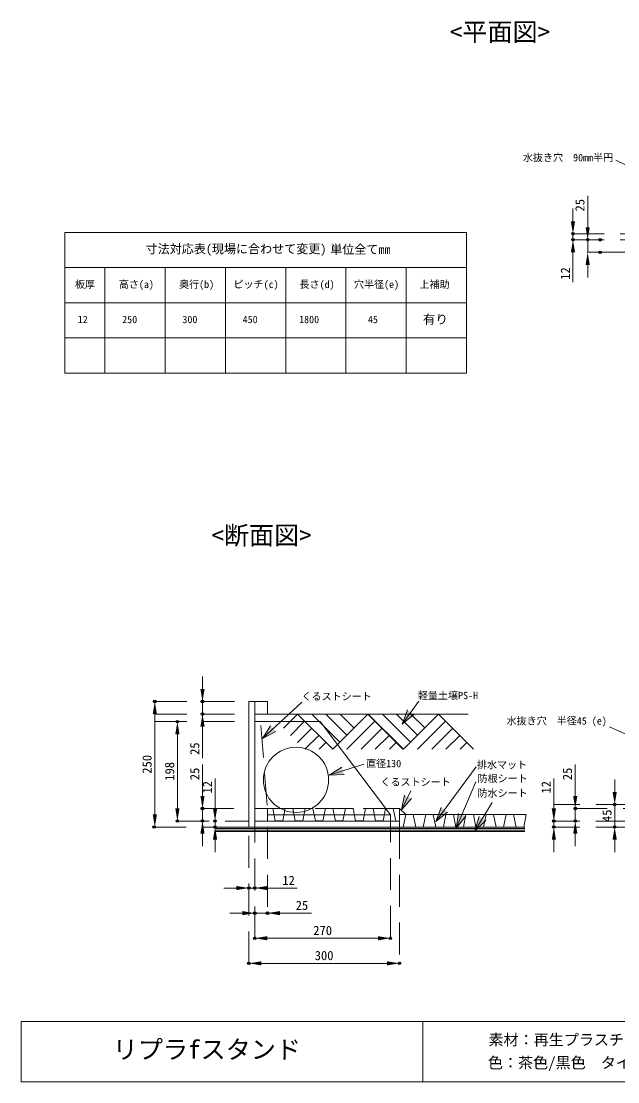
# Model space of a CAD drawing. Units: millimetres, scale not verified. Extents: x -1701 to 1700, y -1052 to 1061.
# Drawn here: x -1701 to -512, y -1052 to 1061 of the extents above; entities that cross this region are included whole.
import ezdxf
from ezdxf.enums import TextEntityAlignment as Align

# ---------------------------------------------------------------- set-up
doc = ezdxf.new("R2010")
doc.units = ezdxf.units.MM
doc.header["$LTSCALE"] = 10
doc.header["$PDMODE"] = 32
doc.header["$PDSIZE"] = 5
doc.linetypes.add('USER2', pattern=[9.525, 6.35, -3.175])
for name, color, linetype, lineweight in [('0-0_0', 7, 'Continuous', 18), ('0-2_外形線', 7, 'Continuous', 18), ('0-6_表枠線', 7, 'Continuous', 18), ('0-8_文字', 7, 'Continuous', 18), ('0-9_寸法線', 7, 'USER2', 18), ('0-A_絵図30', 7, 'Continuous', 18), ('0-C_絵図5', 7, 'Continuous', 18), ('0-D_裏絵図25', 7, 'USER2', 18), ('0-E_裏絵図18', 7, 'USER2', 18)]:
    doc.layers.add(name, color=color, linetype=linetype, lineweight=lineweight)
doc.layers.add('0-5_Defpoints', color=7, linetype='Continuous')
doc.styles.add('ＭＳ ゴシック', font='')
doc.styles.get('ＭＳ ゴシック').set_extended_font_data('MS Gothic')

# ---------------------------------------------------------------- blocks, each defined once
blk = doc.blocks.new('D9')
at = {"layer": '0-2_外形線'}
for p, q in [((3860.84, 2823.74), (3860.84, 2825.31)), ((3923.34, 2822.18), (4473.34, 2822.18)), ((4535.84, 2823.74), (4535.84, 2825.31))]:
    blk.add_line(p, q, dxfattribs=at)
for points in [[(3923.34, 2832.6), (3923.34, 2811.76), (3860.84, 2822.18)], [(4473.34, 2832.6), (4473.34, 2811.76), (4535.84, 2822.18)]]:
    blk.add_solid(points, dxfattribs=at)
at = {"layer": '0-5_Defpoints'}
for p in [(3860.84, 2822.18), (4535.84, 2822.18)]:
    blk.add_point(p, dxfattribs=at)
at = {"layer": '0-2_外形線', "style": 'ＭＳ ゴシック'}
blk.add_text('270', height=45.82, dxfattribs=at).set_placement((4151.47, 2824.4), align=Align.BOTTOM_LEFT)
blk = doc.blocks.new('D11')
at = {"layer": '0-2_外形線'}
for p, q in [((3798.34, 2947.18), (3735.84, 2947.18)), ((3860.84, 2948.74), (3860.84, 2950.31)), ((3860.84, 2947.18), (3923.34, 2947.18)), ((3923.34, 2948.74), (3923.34, 2950.31)), ((3985.84, 2947.18), (4142.53, 2947.18))]:
    blk.add_line(p, q, dxfattribs=at)
for points in [[(3798.34, 2957.6), (3798.34, 2936.76), (3860.84, 2947.18)], [(3985.84, 2957.6), (3985.84, 2936.76), (3923.34, 2947.18)]]:
    blk.add_solid(points, dxfattribs=at)
at = {"layer": '0-5_Defpoints'}
for p in [(3860.84, 2947.18), (3923.34, 2947.18)]:
    blk.add_point(p, dxfattribs=at)
at = {"layer": '0-2_外形線', "style": 'ＭＳ ゴシック'}
blk.add_text('25', height=45.82, dxfattribs=at).set_placement((4064.19, 2949.4), align=Align.BOTTOM_LEFT)
blk = doc.blocks.new('D12')
at = {"layer": '0-2_外形線'}
for p, q in [((3768.34, 3072.18), (3705.84, 3072.18)), ((3830.84, 3073.74), (3830.84, 3075.31)), ((3830.84, 3072.18), (3860.84, 3072.18)), ((3860.84, 3073.74), (3860.84, 3075.31)), ((3923.34, 3072.18), (4071.97, 3072.18))]:
    blk.add_line(p, q, dxfattribs=at)
for points in [[(3768.34, 3082.6), (3768.34, 3061.76), (3830.84, 3072.18)], [(3923.34, 3082.6), (3923.34, 3061.76), (3860.84, 3072.18)]]:
    blk.add_solid(points, dxfattribs=at)
at = {"layer": '0-5_Defpoints'}
for p in [(3830.84, 3072.18), (3860.84, 3072.18)]:
    blk.add_point(p, dxfattribs=at)
at = {"layer": '0-2_外形線', "style": 'ＭＳ ゴシック'}
blk.add_text('12', height=45.82, dxfattribs=at).set_placement((3997.66, 3073.87), align=Align.BOTTOM_LEFT)
blk = doc.blocks.new('D16')
at = {"layer": '0-2_外形線'}
for p, q in [((5349.96, 3468.55), (5349.96, 3617.18)), ((5348.4, 3406.05), (5346.84, 3406.05)), ((5349.96, 3376.05), (5349.96, 3406.05)), ((5348.4, 3376.05), (5346.84, 3376.05)), ((5349.96, 3313.55), (5349.96, 3251.05))]:
    blk.add_line(p, q, dxfattribs=at)
for points in [[(5339.54, 3468.55), (5360.38, 3468.55), (5349.96, 3406.05)], [(5339.54, 3313.55), (5360.38, 3313.55), (5349.96, 3376.05)]]:
    blk.add_solid(points, dxfattribs=at)
at = {"layer": '0-5_Defpoints'}
for p in [(5349.96, 3406.05), (5349.96, 3376.05)]:
    blk.add_point(p, dxfattribs=at)
at = {"layer": '0-2_外形線', "style": 'ＭＳ ゴシック'}
blk.add_text('12', height=45.82, rotation=90, dxfattribs=at).set_placement((5348.27, 3542.86), align=Align.BOTTOM_LEFT)
blk = doc.blocks.new('D17')
at = {"layer": '0-2_外形線'}
for p, q in [((5456.53, 3531.05), (5456.53, 3687.74)), ((5454.97, 3468.55), (5453.41, 3468.55)), ((5456.53, 3406.05), (5456.53, 3468.55)), ((5454.97, 3406.05), (5453.41, 3406.05)), ((5456.53, 3343.55), (5456.53, 3281.05))]:
    blk.add_line(p, q, dxfattribs=at)
for points in [[(5446.11, 3531.05), (5466.95, 3531.05), (5456.53, 3468.55)], [(5446.11, 3343.55), (5466.95, 3343.55), (5456.53, 3406.05)]]:
    blk.add_solid(points, dxfattribs=at)
at = {"layer": '0-5_Defpoints'}
for p in [(5456.53, 3468.55), (5456.53, 3406.05)]:
    blk.add_point(p, dxfattribs=at)
at = {"layer": '0-2_外形線', "style": 'ＭＳ ゴシック'}
blk.add_text('25', height=45.82, rotation=90, dxfattribs=at).set_placement((5454.31, 3609.39), align=Align.BOTTOM_LEFT)
blk = doc.blocks.new('D19')
at = {"layer": '0-2_外形線'}
for p, q in [((3662.46, 3468.55), (3662.46, 3617.18)), ((3660.9, 3406.05), (3659.34, 3406.05)), ((3662.46, 3376.05), (3662.46, 3406.05)), ((3660.9, 3376.05), (3659.34, 3376.05)), ((3662.46, 3313.55), (3662.46, 3251.05))]:
    blk.add_line(p, q, dxfattribs=at)
for points in [[(3652.04, 3468.55), (3672.88, 3468.55), (3662.46, 3406.05)], [(3652.04, 3313.55), (3672.88, 3313.55), (3662.46, 3376.05)]]:
    blk.add_solid(points, dxfattribs=at)
at = {"layer": '0-5_Defpoints'}
for p in [(3662.46, 3406.05), (3662.46, 3376.05)]:
    blk.add_point(p, dxfattribs=at)
at = {"layer": '0-2_外形線', "style": 'ＭＳ ゴシック'}
blk.add_text('12', height=45.82, rotation=90, dxfattribs=at).set_placement((3660.77, 3542.86), align=Align.BOTTOM_LEFT)
blk = doc.blocks.new('D20')
at = {"layer": '0-2_外形線'}
for p, q in [((3599.96, 3531.05), (3599.96, 3687.74)), ((3598.4, 3468.55), (3596.84, 3468.55)), ((3599.96, 3406.05), (3599.96, 3468.55)), ((3598.4, 3406.05), (3596.84, 3406.05)), ((3599.96, 3343.55), (3599.96, 3281.05))]:
    blk.add_line(p, q, dxfattribs=at)
for points in [[(3589.54, 3531.05), (3610.38, 3531.05), (3599.96, 3468.55)], [(3589.54, 3343.55), (3610.38, 3343.55), (3599.96, 3406.05)]]:
    blk.add_solid(points, dxfattribs=at)
at = {"layer": '0-5_Defpoints'}
for p in [(3599.96, 3468.55), (3599.96, 3406.05)]:
    blk.add_point(p, dxfattribs=at)
at = {"layer": '0-2_外形線', "style": 'ＭＳ ゴシック'}
blk.add_text('25', height=45.82, rotation=90, dxfattribs=at).set_placement((3597.74, 3609.39), align=Align.BOTTOM_LEFT)
blk = doc.blocks.new('D25')
at = {"layer": '0-2_外形線'}
for p, q in [((5445.19, 6393.55), (5445.19, 6456.05)), ((5443.62, 6331.05), (5442.06, 6331.05)), ((5443.62, 6301.05), (5442.06, 6301.05)), ((5445.19, 6331.05), (5445.19, 6301.05)), ((5445.19, 6238.55), (5445.19, 6089.92))]:
    blk.add_line(p, q, dxfattribs=at)
for points in [[(5434.77, 6393.55), (5455.6, 6393.55), (5445.19, 6331.05)], [(5434.77, 6238.55), (5455.6, 6238.55), (5445.19, 6301.05)]]:
    blk.add_solid(points, dxfattribs=at)
at = {"layer": '0-5_Defpoints'}
for p in [(5445.19, 6331.05), (5445.19, 6301.05)]:
    blk.add_point(p, dxfattribs=at)
at = {"layer": '0-2_外形線', "style": 'ＭＳ ゴシック'}
blk.add_text('12', height=45.82, rotation=90, dxfattribs=at).set_placement((5443.5, 6101.73), align=Align.BOTTOM_LEFT)
blk = doc.blocks.new('D77')
at = {"layer": '0-2_外形線'}
for p, q in [((5518.34, 6363.55), (5518.34, 6520.24)), ((5579.28, 6301.05), (5515.22, 6301.05)), ((5518.34, 6238.55), (5518.34, 6301.05)), ((5579.28, 6238.55), (5515.22, 6238.55)), ((5518.34, 6176.05), (5518.34, 6113.55))]:
    blk.add_line(p, q, dxfattribs=at)
for points in [[(5507.93, 6363.55), (5528.76, 6363.55), (5518.34, 6301.05)], [(5507.93, 6176.05), (5528.76, 6176.05), (5518.34, 6238.55)]]:
    blk.add_solid(points, dxfattribs=at)
at = {"layer": '0-5_Defpoints'}
for p in [(5518.34, 6301.05), (5580.84, 6301.05), (5580.84, 6238.55)]:
    blk.add_point(p, dxfattribs=at)
at = {"layer": '0-2_外形線', "style": 'ＭＳ ゴシック'}
blk.add_text('25', height=45.82, rotation=90, dxfattribs=at).set_placement((5516.12, 6441.89), align=Align.BOTTOM_LEFT)
blk = doc.blocks.new('D105')
at = {"layer": '0-2_外形線'}
for p, q in [((5652.9, 3551.05), (5652.9, 3613.55)), ((5651.34, 3488.55), (5649.78, 3488.55)), ((5652.9, 3376.05), (5652.9, 3488.55)), ((5651.34, 3376.05), (5649.78, 3376.05)), ((5652.9, 3313.55), (5652.9, 3251.05))]:
    blk.add_line(p, q, dxfattribs=at)
for points in [[(5642.48, 3551.05), (5663.32, 3551.05), (5652.9, 3488.55)], [(5642.48, 3313.55), (5663.32, 3313.55), (5652.9, 3376.05)]]:
    blk.add_solid(points, dxfattribs=at)
at = {"layer": '0-5_Defpoints'}
for p in [(5652.9, 3488.55), (5652.9, 3376.05)]:
    blk.add_point(p, dxfattribs=at)
at = {"layer": '0-2_外形線', "style": 'ＭＳ ゴシック'}
blk.add_text('45', height=45.82, rotation=90, dxfattribs=at).set_placement((5650.81, 3401.05), align=Align.BOTTOM_LEFT)
blk = doc.blocks.new('D110')
at = {"layer": '0-2_外形線'}
for p, q in [((3360.9, 4001.05), (3359.34, 4001.05)), ((3362.46, 3438.55), (3362.46, 3938.55)), ((3360.9, 3376.05), (3365.59, 3376.05))]:
    blk.add_line(p, q, dxfattribs=at)
for points in [[(3352.04, 3938.55), (3372.88, 3938.55), (3362.46, 4001.05)], [(3352.04, 3438.55), (3372.88, 3438.55), (3362.46, 3376.05)]]:
    blk.add_solid(points, dxfattribs=at)
at = {"layer": '0-5_Defpoints'}
for p in [(3362.46, 4001.05), (3359.34, 3376.05)]:
    blk.add_point(p, dxfattribs=at)
at = {"layer": '0-2_外形線', "style": 'ＭＳ ゴシック'}
blk.add_text('250', height=45.82, rotation=90, dxfattribs=at).set_placement((3360.24, 3641.67), align=Align.BOTTOM_LEFT)
blk = doc.blocks.new('D111')
at = {"layer": '0-2_外形線'}
for p, q in [((3476.52, 3901.05), (3478.09, 3901.05)), ((3474.96, 3838.55), (3474.96, 3468.55)), ((3473.4, 3406.05), (3471.84, 3406.05))]:
    blk.add_line(p, q, dxfattribs=at)
for points in [[(3464.54, 3838.55), (3485.38, 3838.55), (3474.96, 3901.05)], [(3464.54, 3468.55), (3485.38, 3468.55), (3474.96, 3406.05)]]:
    blk.add_solid(points, dxfattribs=at)
at = {"layer": '0-5_Defpoints'}
for p in [(3474.96, 3901.05), (3474.96, 3406.05)]:
    blk.add_point(p, dxfattribs=at)
at = {"layer": '0-2_外形線', "style": 'ＭＳ ゴシック'}
blk.add_text('198', height=45.82, rotation=90, dxfattribs=at).set_placement((3472.74, 3606.67), align=Align.BOTTOM_LEFT)
blk = doc.blocks.new('D112')
at = {"layer": '0-2_外形線'}
for p, q in [((3599.96, 4063.55), (3599.96, 4126.05)), ((3598.4, 4001.05), (3596.84, 4001.05)), ((3599.96, 4001.05), (3599.96, 3938.55)), ((3598.4, 3938.55), (3596.84, 3938.55)), ((3599.96, 3876.05), (3599.96, 3719.36))]:
    blk.add_line(p, q, dxfattribs=at)
for points in [[(3589.54, 4063.55), (3610.38, 4063.55), (3599.96, 4001.05)], [(3589.54, 3876.05), (3610.38, 3876.05), (3599.96, 3938.55)]]:
    blk.add_solid(points, dxfattribs=at)
at = {"layer": '0-5_Defpoints'}
for p in [(3599.96, 4001.05), (3599.96, 3938.55)]:
    blk.add_point(p, dxfattribs=at)
at = {"layer": '0-2_外形線', "style": 'ＭＳ ゴシック'}
blk.add_text('25', height=45.82, rotation=90, dxfattribs=at).set_placement((3597.74, 3735.2), align=Align.BOTTOM_LEFT)
blk = doc.blocks.new('D113')
at = {"layer": '0-2_外形線'}
for p, q in [((3830.84, 2698.74), (3830.84, 2700.31)), ((3893.34, 2697.18), (4518.34, 2697.18)), ((4580.84, 2698.74), (4580.84, 2700.31))]:
    blk.add_line(p, q, dxfattribs=at)
for points in [[(3893.34, 2707.6), (3893.34, 2686.76), (3830.84, 2697.18)], [(4518.34, 2707.6), (4518.34, 2686.76), (4580.84, 2697.18)]]:
    blk.add_solid(points, dxfattribs=at)
at = {"layer": '0-5_Defpoints'}
for p in [(3830.84, 2697.18), (4580.84, 2697.18)]:
    blk.add_point(p, dxfattribs=at)
at = {"layer": '0-2_外形線', "style": 'ＭＳ ゴシック'}
blk.add_text('300', height=45.82, dxfattribs=at).set_placement((4158.97, 2699.43), align=Align.BOTTOM_LEFT)

msp = doc.modelspace()

# ---------------------------------------------------------------- linework, layer by layer
at = {"layer": '0-0_0'}
for p, q in [((-1613.98, 570.02), (-1533.98, 570.02)), ((-1613.98, 570.02), (-813.98, 570.02)), ((-942, -339.26), (-918.65, -320.43)), ((-1220.32, -367.91), (-1193.73, -354.01)), ((-1087.53, -441.14), (-1057.56, -439.93)), ((-943.19, -510.15), (-923.47, -487.53)), ((-874.98, -533.15), (-851.45, -514.53)), ((-834, -546.89), (-815.62, -523.18)), ((-797.25, -551.95), (-775.5, -531.28))]:
    msp.add_line(p, q, dxfattribs=at)
for points in [[(-516.25, 783.81), (-171.7, 618.44), (-201.19, 623.98)], [(-1533.98, 570.02), (-1413.98, 570.02), (-1293.98, 570.02), (-1173.98, 570.02), (-1053.98, 570.02), (-933.98, 570.02)], [(-1141.53, -295.47), (-1220.32, -367.91), (-1204.24, -342.58)], [(-908.69, -293.61), (-942, -339.26), (-931.19, -311.27)], [(-529.03, -344.77), (-198.06, -493.15), (-227.68, -488.38)], [(-1018, -419.46), (-1087.53, -441.14), (-1062.18, -425.1)], [(-794.34, -424.75), (-874.98, -533.15), (-863.91, -505.26)], [(-795.14, -454.36), (-834, -546.89), (-829.94, -517.17)], [(-924.68, -472.34), (-943.19, -510.15), (-937.42, -480.7)], [(-762.62, -495.34), (-797.25, -551.95), (-788.75, -523.18)]]:
    msp.add_lwpolyline(points, dxfattribs=at)
for points in [[(-931.19, -311.27), (-918.65, -320.43), (-942, -339.26)], [(-1204.24, -342.58), (-1193.73, -354.01), (-1220.32, -367.91)], [(-1062.18, -425.1), (-1057.56, -439.93), (-1087.53, -441.14)], [(-937.42, -480.7), (-923.47, -487.53), (-943.19, -510.15)], [(-863.91, -505.26), (-851.45, -514.53), (-874.98, -533.15)], [(-829.94, -517.17), (-815.62, -523.18), (-834, -546.89)], [(-788.75, -523.18), (-775.5, -531.28), (-797.25, -551.95)]]:
    msp.add_solid(points, dxfattribs=at)
at = {"layer": '0-2_外形線'}
for p, q in [((-1247.34, -544.46), (-1247.34, -294.46)), ((-1247.34, -294.46), (-1235.34, -294.46)), ((-1235.34, -294.46), (-1210.34, -294.46)), ((-1235.34, -544.46), (-1235.34, -294.46)), ((-1210.34, -294.46), (-1210.34, -319.46)), ((-1210.34, -319.46), (-1235.34, -319.46)), ((-1210.34, -319.46), (-810.34, -319.46)), ((-1210.34, -319.46), (-810.34, -319.46)), ((-1150.34, -319.46), (-1178.62, -347.74)), ((-1136.19, -333.6), (-1164.48, -361.88)), ((-1122.05, -319.46), (-1066.19, -375.32)), ((-965.34, -520.46), (-1105.24, -334.46)), ((-1093.77, -319.46), (-1052.05, -361.17)), ((-1065.48, -319.46), (-1037.91, -347.03)), ((-996.19, -333.6), (-1052.05, -389.46)), ((-981.18, -319.46), (-925.32, -375.32)), ((-952.89, -319.46), (-911.18, -361.17)), ((-924.61, -319.46), (-897.03, -347.03)), ((-855.32, -333.6), (-911.18, -389.46)), ((-1122.05, -347.74), (-1150.34, -376.03)), ((-982.05, -347.74), (-1023.77, -389.46)), ((-841.18, -347.74), (-882.89, -389.46)), ((-1107.91, -361.88), (-1135.48, -389.46)), ((-1093.77, -376.03), (-1107.2, -389.46)), ((-967.91, -361.88), (-995.48, -389.46)), ((-953.77, -376.03), (-967.2, -389.46)), ((-827.03, -361.88), (-854.61, -389.46)), ((-812.89, -376.03), (-826.32, -389.46)), ((-974.84, -507.83), (-959.84, -507.46)), ((-947.34, -532.46), (-947.34, -507.46)), ((-947.34, -507.46), (-934.84, -519.71)), ((-934.84, -519.71), (-939.84, -544.46)), ((-914.84, -544.71), (-919.84, -519.71)), ((-894.84, -519.71), (-899.84, -544.46)), ((-874.84, -544.46), (-879.84, -519.71)), ((-854.84, -519.46), (-859.84, -544.46)), ((-759.84, -519.46), (-694.84, -519.46)), ((-847.34, -544.46), (-697.34, -544.46))]:
    msp.add_line(p, q, dxfattribs=at)
for points in [[(-1235.34, -532.46), (-1235.34, -334.46), (-1105.24, -334.46)], [(-1150.34, -319.46), (-1080.34, -389.46), (-1010.34, -319.46), (-940.34, -389.46)], [(-1009.46, -319.46), (-939.46, -389.46), (-869.46, -319.46), (-799.46, -389.46)], [(-954.84, -531.96), (-959.84, -507.46), (-965.34, -507.46)], [(-959.84, -507.46), (-947.34, -507.46), (-947.34, -519.46), (-774.84, -519.46)], [(-839.84, -519.46), (-834.84, -544.46), (-819.84, -544.46), (-814.84, -519.46), (-799.84, -519.46), (-794.84, -544.46), (-779.84, -544.46), (-774.84, -519.46), (-759.84, -519.46), (-754.84, -544.46), (-739.97, -544.46), (-734.84, -519.46), (-719.84, -519.46), (-714.84, -544.46), (-699.84, -544.46), (-694.84, -519.46)], [(-965.34, -532.46), (-947.34, -532.46), (-947.34, -544.46)]]:
    msp.add_lwpolyline(points, dxfattribs=at)
for points in [[(-1235.34, -532.46), (-1210.34, -532.46), (-1210.34, -507.46), (-1235.34, -507.46)], [(-1210.34, -532.46), (-965.34, -532.46), (-965.34, -520.46), (-1210.34, -520.46)]]:
    msp.add_lwpolyline(points, close=True, dxfattribs=at)
msp.add_circle((-1153.34, -450.46), 65, dxfattribs=at)
at = {"layer": '0-6_表枠線'}
for points in [[(-1613.98, 640.02), (-813.98, 640.02), (-813.98, 360.02), (-1613.98, 360.02)], [(-1613.98, 640.02), (-813.98, 640.02), (-813.98, 570.02), (-1613.98, 570.02)], [(-1613.98, 570.02), (-1533.98, 570.02), (-1533.98, 360.02), (-1613.98, 360.02)], [(-1613.98, 570.02), (-813.98, 570.02), (-813.98, 500.02), (-1613.98, 500.02)], [(-1533.98, 570.02), (-1413.98, 570.02), (-1413.98, 360.02), (-1533.98, 360.02)], [(-1413.98, 570.02), (-1293.98, 570.02), (-1293.98, 360.02), (-1413.98, 360.02)], [(-1293.98, 570.02), (-1173.98, 570.02), (-1173.98, 360.02), (-1293.98, 360.02)], [(-1173.98, 570.02), (-1053.98, 570.02), (-1053.98, 360.02), (-1173.98, 360.02)], [(-1053.98, 570.02), (-933.98, 570.02), (-933.98, 360.02), (-1053.98, 360.02)], [(-1533.98, 500.02), (-813.98, 500.02), (-813.98, 430.02), (-1533.98, 430.02)], [(-1700.85, -932), (-900.85, -932), (-900.85, -1052), (-1700.85, -1052)], [(-900.85, -932), (-50.85, -932), (-50.85, -1052), (-900.85, -1052)]]:
    msp.add_lwpolyline(points, close=True, dxfattribs=at)
at = {"layer": '0-8_文字'}
msp.add_line((-1533.98, 430.02), (-1613.98, 430.02), dxfattribs=at)
at = {"layer": '0-9_寸法線'}
for p, q in [((-602.85, 637.54), (-397.34, 637.54)), ((-602.85, 625.54), (-397.34, 625.54)), ((-397.34, 600.54), (-547.34, 600.54)), ((-1434.69, -294.46), (-1247.34, -294.46)), ((-1434.69, -319.46), (-1247.34, -319.46)), ((-1434.69, -334.46), (-1247.34, -334.46)), ((-397.34, -499.46), (-639.69, -499.46)), ((-597.06, -507.46), (-397.34, -507.46)), ((-1435.94, -544.46), (-1247.34, -544.46)), ((-1389.69, -532.46), (-1247.34, -532.46)), ((-1247.34, -816), (-1247.34, -544.46)), ((-1235.34, -766), (-1235.34, -544.46)), ((-1210.34, -544.46), (-1210.34, -716)), ((-965.34, -765.07), (-965.34, -532.46)), ((-947.34, -544.46), (-947.34, -816)), ((-397.34, -532.46), (-640.94, -532.46)), ((-397.34, -544.46), (-639.69, -544.46))]:
    msp.add_line(p, q, dxfattribs=at)
msp.add_lwpolyline([(-1340.94, -507.46), (-1247.34, -507.46), (-1247.34, -385.81)], dxfattribs=at)
at = {"layer": '0-A_絵図30'}
msp.add_line((-1314.69, -544.46), (-697.34, -544.46), dxfattribs=at)
at = {"layer": '0-C_絵図5'}
for p, q in [((-1314.69, -547.46), (-697.34, -547.46)), ((-1314.69, -550.46), (-697.34, -550.46)), ((-1314.69, -553.46), (-697.34, -553.46))]:
    msp.add_line(p, q, dxfattribs=at)
at = {"layer": '0-D_裏絵図25'}
msp.add_line((-1197.34, -507.46), (-975.11, -507.46), dxfattribs=at)
at = {"layer": '0-E_裏絵図18'}
for p, q in [((-1223.34, -342.46), (-1210.34, -507.46)), ((-1194.84, -507.46), (-1223.34, -507.46)), ((-1210.34, -507.46), (-965.34, -507.46)), ((-1210.34, -532.46), (-965.34, -532.46))]:
    msp.add_line(p, q, dxfattribs=at)
msp.add_lwpolyline([(-974.84, -507.83), (-979.84, -531.96), (-994.84, -531.96), (-999.84, -507.46), (-1014.84, -507.46), (-1019.84, -531.96), (-1034.84, -531.96), (-1039.84, -507.46), (-1054.84, -507.46), (-1059.84, -531.96), (-1074.84, -531.96), (-1079.84, -507.46), (-1094.84, -507.46), (-1099.84, -531.96), (-1114.84, -531.96), (-1119.84, -507.46), (-1134.84, -507.46), (-1139.84, -531.96), (-1154.84, -531.96), (-1159.84, -507.46), (-1174.84, -507.46), (-1179.84, -531.96), (-1194.84, -531.96), (-1199.84, -507.46), (-1210.34, -507.46)], dxfattribs=at)

# ---------------------------------------------------------------- block references
at = {"layer": '0-2_外形線', "xscale": 0.4, "yscale": 0.4}
for name in ['D77', 'D25', 'D112', 'D110', 'D111', 'D20', 'D17', 'D19', 'D16', 'D105', 'D12', 'D11', 'D9', 'D113']:
    msp.add_blockref(name, (-2779.67, -1894.88), dxfattribs=at)

# ---------------------------------------------------------------- texts
at = {"layer": '0-0_0', "style": 'ＭＳ ゴシック'}
for s, height, p in [('<平面図>', 36.66, (-846.99, 1010.32)), ('水抜き穴\u300090mm半円', 14.66, (-701.39, 777.5)), ('寸法対応表(現場に合わせて変更)', 17.6, (-1452.96, 593.16)), ('単位全てmm', 17.6, (-1085.21, 592.23)), ('板厚', 14.66, (-1593.85, 525.02)), ('高さ(a)', 14.66, (-1506.4, 525.02)), ('奥行(b)', 14.66, (-1386.4, 525.02)), ('ピッチ(c)', 14.66, (-1277.93, 525.02)), ('長さ(d)', 14.66, (-1146.4, 525.02)), ('穴半径(e)', 14.66, (-1037.93, 525.02)), ('上補助', 14.66, (-907.32, 525.02)), ('有り', 18.33, (-900.65, 452.52)), ('<断面図>', 36.66, (-1321.99, 7.44)), ('軽量土壌PS-H', 14.66, (-910.6, -294.1)), ('くるストシート', 14.66, (-1142.35, -295.98)), ('水抜き穴\u3000半径45 (e)', 14.66, (-733.97, -344.7)), ('直径130', 14.66, (-1013.78, -429.64)), ('排水マット', 14.66, (-792.92, -432.19)), ('防根シート', 14.66, (-791.64, -459.56)), ('くるストシート', 14.66, (-985.14, -466.56)), ('防水シート', 14.66, (-791.75, -488.63)), ('リプラfスタンド', 36.66, (-1518.47, -1017)), ('素材：再生プラスチック材(PPメイン)', 21.99, (-769.84, -985.84)), ('色：茶色/黒色\u3000タイプ：補強タイプ', 21.99, (-771.11, -1031.67))]:
    msp.add_text(s, height=height, dxfattribs=at).set_placement(p, align=Align.BOTTOM_LEFT)
at = {"layer": '0-8_文字', "style": 'ＭＳ ゴシック'}
for s, p in [('12', (-1588.27, 455.02)), ('250', (-1499.7, 455.02)), ('300', (-1379.7, 455.02)), ('450', (-1259.7, 455.02)), ('1800', (-1147.32, 455.02)), ('45', (-1010.17, 455.02))]:
    msp.add_text(s, height=14.66, dxfattribs=at).set_placement(p, align=Align.BOTTOM_LEFT)

doc.saveas('drawing.dxf')
